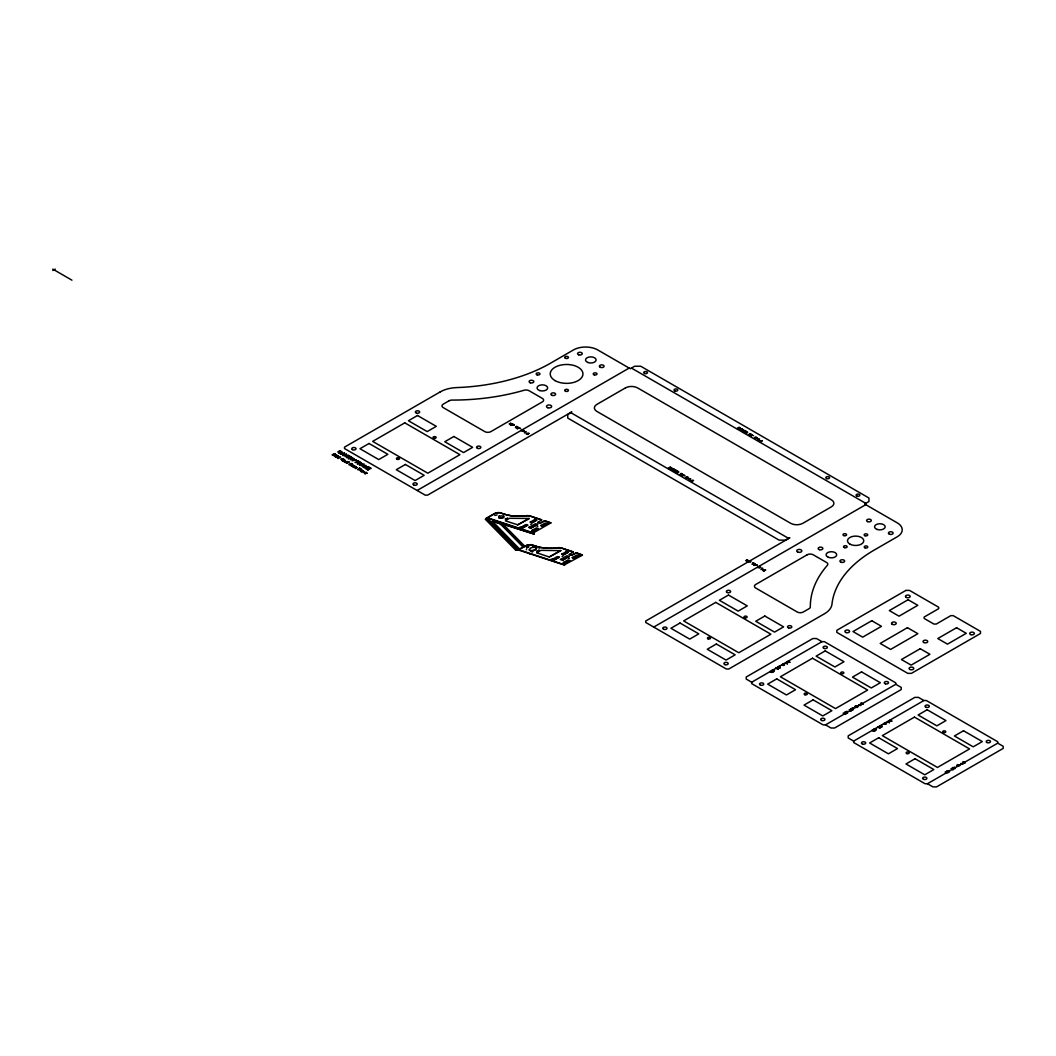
<?xml version="1.0" encoding="UTF-8"?>
<svg xmlns="http://www.w3.org/2000/svg" width="1056" height="1056" viewBox="0 0 1056 1056"><rect width="100%" height="100%" fill="white"/><g stroke="black" fill="none" stroke-linecap="round" stroke-linejoin="round"><path stroke-width="1.5" d="M503.804 516.292L502.762 517.466A4.316 2.495 0 0 1 501.56 517.876L499.884 518.021M536.646 548.539L535.339 547.338L532.462 547.43A6.204 3.59 0 0 0 530.561 548.09L529.082 549.714L530.402 550.678M529.201 518.496L517.928 524.885L505.402 520.859L508.952 518.549A1.452 0.832 0 0 1 510.14 518.298L529.201 518.456L517.427 524.845M560.736 550.506L549.331 556.934L560.881 550.612L541.662 550.348A1.452 0.832 0 0 0 540.487 550.585L536.884 552.829M541.688 519.882L530.125 516.094A5.504 3.181 0 0 0 526.403 515.856L526.244 515.698A5.504 3.181 0 0 1 529.967 515.935L541.688 519.882L537.755 522.522L540.421 523.129L544.843 520.912L550.902 522.892L533.201 532.937M556.156 547.906L557.766 547.734A5.504 3.181 0 0 1 561.488 547.972L573.223 551.918L569.29 554.558L571.943 555.166L576.378 552.948L582.384 555.179L564.168 564.973L517.955 549.833L526.548 545.332A6.547 3.775 0 0 1 528.119 544.804L530.508 544.724M494.842 515.447L497.165 514.879M507.685 518.311L505.375 518.984L507.844 518.483M359.938 465.3L360.188 463.954L362.076 463.65L360.268 462.211C353.206 466.699 361.535 461.05 359.462 465.023L362.736 465.92C361.007 468.178 368.623 461.142 359.977 465.326M499.475 516.028L498.67 516.212M503.95 517.493L503.092 517.757M520.238 527.063L519.46 527.327M531.419 524.106L530.6 524.291M535.181 518.786L534.481 519.024M533.927 531.656L533.174 531.828M537.86 526.218L537.095 526.482M526.601 549.714L526.244 549.727M533.584 545.899L532.805 546.216M549.014 523.261L548.196 523.525M532.765 551.786L532 552.103M539.801 547.866L538.969 548.156M551.76 559.099L550.942 559.284M562.914 556.142L562.135 556.34M566.716 550.836L566.003 551.06M565.488 563.653L564.696 563.891M569.395 558.254L568.577 558.439M580.549 555.298L579.718 555.575M520.04 548.909A6.758 3.907 0 0 1 518.43 547.866L492.466 521.321L499.409 523.34A6.534 3.775 0 0 1 501.521 524.594L523.538 546.968M536.395 548.618L535.022 549.78A6.204 3.59 0 0 1 533.122 550.427M779.777 666.494L779.13 666.125M881.72 725.353L881.483 725.538M487.186 517.889L495.185 513.454A6.547 3.775 0 0 1 496.756 512.926L497.323 512.807M684.077 475.504L684.974 475.504L684.011 475.741M756.175 565.066L757.073 565.066L756.122 565.29M507.646 518.456L505.375 518.984M847.295 712.232L847.097 711.282L845.249 711.982L847.612 713.024L846.767 712.536M503.197 524.291L534.125 534.032L533.188 533.082M498.445 512.688L496.597 512.767A6.547 3.775 0 0 0 495.026 513.295L486.829 518.021L533.201 533.108M564.802 564.907L518.668 549.674M52.8 270.521L55.229 269.122M417.133 490.486L629.165 368.069M653.73 627.079L865.762 504.676M751.687 682.229L821.964 641.665L824.38 641.665L895.792 682.889L895.792 684.288L825.528 724.865L823.099 724.865L751.687 683.628L751.687 682.229L746.236 679.087L746.236 676.988L812.869 638.524L816.512 638.524L821.964 641.665M853.644 741.101L923.908 700.524L926.336 700.524L997.748 741.761L997.748 743.16L927.472 783.724L925.056 783.724L853.644 742.5L853.644 741.101L848.192 737.946L848.192 735.847L914.826 697.382L918.456 697.382L923.908 700.524M517.915 549.82L515.632 550.097L485.338 519.288L486.829 518.021M533.28 532.858L487.133 517.625M492.466 521.374L493.205 521.321M502.92 517.625L503.752 516.12L500.966 515.896A4.316 2.495 0 0 0 499.765 516.305L498.722 517.282L499.369 518.06M492.901 521.479L499.409 523.34M499.105 523.512A6.534 3.775 0 0 1 501.23 524.753L501.521 524.594M521.387 526.997L523.076 527.551L527.551 525.07M530.31 522.06L532 522.614L536.488 520.133M523.235 527.71L527.842 525.162L525.875 524.515L521.268 527.063L523.076 527.551M532.158 522.773L536.765 520.225L534.798 519.592L530.191 522.139L532 522.614M528.884 527.353L530.851 528L537.425 524.37M531.023 528.158L537.715 524.462L535.445 523.723L528.752 527.419L530.851 528M537.768 522.416L540.263 522.958L544.685 520.753L550.902 522.892M531.907 530.442L533.597 530.983L538.072 528.515M540.83 525.505L542.52 526.06L546.995 523.578M533.755 531.155L538.362 528.607L536.395 527.96L531.775 530.508L533.597 530.983M542.678 526.218L547.285 523.67L545.318 523.024L540.698 525.571L542.52 526.06M515.632 550.097L518.324 549.701L487.186 518.047M529.967 544.738L528.29 544.975A6.547 3.775 0 0 0 526.706 545.503L518.245 549.952M552.908 559.046L554.598 559.588L559.086 557.119M561.832 554.11L563.521 554.664L568.009 552.182M554.756 559.759L559.363 557.212L557.396 556.565L552.79 559.112L554.598 559.588M563.68 554.822L568.3 552.275L566.32 551.628L561.713 554.176L563.521 554.664M568.946 556.42L562.544 560.208L569.237 556.512L566.98 555.773L560.287 559.469L562.544 560.208M569.303 554.453L571.784 555.007L576.22 552.79L582.424 554.928M563.429 562.478L565.118 563.033L569.606 560.551M572.352 557.542L574.042 558.096L578.53 555.614M565.277 563.191L569.884 560.644L567.917 559.997L563.31 562.544L565.118 563.033M574.2 558.268L578.807 555.72L576.84 555.073L572.233 557.621L574.042 558.096M856.601 706.768C860.284 707.401 856.548 704.84 854.845 706.451L857.195 707.494L856.271 706.952M773.071 669.953L774.101 670.111L772.543 670.27M875.028 728.812L876.058 728.97L874.5 729.128M782.773 664.343L783.684 664.422L782.113 664.712M884.73 723.202L885.641 723.281L884.07 723.584M852.364 707.837L853.327 708.061L852.43 708.061M753.232 435.574L753.482 435.64M852.76 708.259L852.364 708.286M881.483 725.419L881.087 725.446M954.716 767.118L954.32 767.144M501.719 518.034L499.528 517.968M537.821 551.126L539.194 550.268L537.2 551.245M532.765 550.678L530.653 550.585M526.403 515.856L515.394 516.08M573.223 551.918L561.647 548.143A5.504 3.181 0 0 0 557.924 547.906L552.988 548.117M524.792 516.028L513.955 515.988M497.732 512.569L498.973 512.688M554.717 548.196L549.899 548.196M551.588 548.341L545.477 548.024M529.346 553.582L530.6 553.991M531.102 550.612L533.28 550.585A6.204 3.59 0 0 0 535.181 549.938L536.356 547.787M548.552 548.341L542.718 547.734M526.746 547.694L528.673 546.836L526.68 547.8M537.266 551.126L539.233 550.295M537.689 551.311L536.91 551.021M498.815 512.53L499.475 512.714M530.336 544.566L530.996 544.764M512.556 515.856L514.114 516.146M512.714 516.028L508.622 515.262M544.249 548.064L540.144 547.298M511.355 515.856L507.408 514.998M530.812 550.744L529.861 550.414A1.888 1.082 0 0 1 529.373 550.189L529.373 550.189M541.57 547.708L537.768 546.731M499.686 518.14L498.828 517.704M499.778 512.622L505.296 514.523L500.333 512.899M506.246 514.694L507.566 515.156M531.3 544.672L536.818 546.559L531.868 544.936M539.088 547.193L536.659 546.401M505.138 514.351L506.405 514.853M524.819 546.269L502.735 523.882L534.019 534.112M536.963 552.856L548.962 556.895M517.546 549.899L486.182 518.192M526.39 547.589L528.713 546.85M631.448 368.069L865.762 503.356M570.94 412.724L788.423 538.283M759.317 566.254L760.597 567.072L759.898 567.679C758.234 569.012 759.805 566.61 757.231 567.468M749.76 561.026L750.42 561.832L749.008 561.449M748.757 561.594L750.974 561.581L749.72 560.723L747.912 562.082M895.792 684.288L901.243 687.443L901.243 689.542L834.61 728.006L830.98 728.006L825.528 724.865M997.748 743.16L1003.2 746.302L1003.2 748.4L936.566 786.878L932.923 786.878L927.472 783.724M52.8 269.122L54.622 270.178M55.229 270.521L71.94 280.183M517.942 549.635L518.786 550.136M501.23 524.753L523.248 547.14M779.196 666.362L780.094 666.362L779.13 666.587M342.078 460.548L342.738 461.01L344.692 459.479L342.118 460.482M338.118 451.955L339.412 453.38L341.365 452.905L340.164 452.219L340.138 453.196C336.89 453.037 340.151 450.041 341.603 451.836C343.279 453.314 339.557 449.09 338.118 451.955M778.166 668.699L777.691 669.306C780.595 667.973 773.612 667.22 776.846 668.87L778.166 668.699M851.4 710.411L850.925 711.005C853.829 709.672 846.846 708.919 850.08 710.569L851.4 710.411M880.123 727.571L879.635 728.165C882.552 726.845 875.569 726.079 878.803 727.729L880.123 727.571M953.357 769.27L952.868 769.864C955.786 768.544 948.803 767.778 952.037 769.428L953.357 769.27M352.678 465.194L351.397 466.052L353.602 465.696L352.889 466.91L354.301 466.039L352.084 464.455L350.354 465.445L352.678 465.194M355.634 466.91L354.354 467.755L356.572 467.399L355.846 468.626L357.258 467.755L355.04 466.158L353.311 467.161L355.634 466.95M362.274 470.435C359.423 472.454 362.459 470.474 360.954 470.184C358.037 471.649 361.878 468.085 362.274 470.435M343.279 461.063C344.15 463.162 347.252 459.32 343.279 461.063M345.127 462.132C345.906 464.297 349.853 459.835 345.127 462.132M343.398 458.858C341.194 460.112 338.765 458.819 343.398 458.858M788.106 661.914L788.674 661.254L787.288 661.729L789.914 662.297L788.106 661.914M861.34 703.613L861.907 702.953L860.521 703.441L863.148 703.996L861.34 703.613M890.063 720.773L890.63 720.113L889.231 720.601L891.871 721.156L890.063 720.773M963.296 762.485L963.864 761.812L962.465 762.3L965.105 762.854L963.296 762.485M673.781 469.075L672.606 470.144L670.85 469.55L672.382 468.442L673.781 469.075M742.606 429.343L741.431 430.412L739.675 429.818L741.206 428.71L742.606 429.343M509.375 423.958C510.206 426.439 514.826 422.189 510.523 424.631C508.319 423.958 513.388 421.859 509.375 423.958M745.972 560.551C746.803 563.046 751.423 558.796 747.12 561.224C744.916 560.551 749.984 558.466 745.972 560.551M351.978 463.848C345.378 466.567 351.001 462.317 351.978 463.848M673.424 469.102L672.197 469.973L671.18 469.379L673.424 469.102M742.249 429.37L741.022 430.228L740.005 429.647L742.249 429.37M526.627 433.831L527.855 433.871L526.627 433.831M691.112 480.889L692.34 480.929L691.112 480.889M759.937 441.144L761.165 441.197L759.937 441.144M763.224 570.438L764.452 570.478L763.224 570.438M514.364 424.974L511.038 425.33L513.124 424.129L514.364 424.974M351.252 458.951L350.434 459.809C352.519 455.849 344.177 461.498 351.239 456.997L353.047 458.449L351.252 458.951M522.72 431.099C523.314 431.64 518.668 430.32 522.707 429.66L524.04 430.716L522.72 431.099M687.205 478.144C687.812 478.685 683.166 477.365 687.205 476.705L688.525 477.774L687.205 478.144M756.03 438.412C756.637 438.953 751.991 437.633 756.03 436.973L757.35 438.029L756.03 438.412M517.506 426.769C513.625 428.195 516.16 427.772 516.582 426.334L517.506 426.769M682.004 473.827C678.124 475.24 680.658 474.83 681.08 473.378L682.004 473.827M750.829 434.082C746.948 435.508 749.483 435.085 749.905 433.646L750.829 434.082M754.103 563.376C750.235 564.788 752.77 564.379 753.179 562.94L754.103 563.376M337.643 457.525L339.002 457.406L337.643 457.525M364.505 472.072C363.449 469.92 361.456 473.92 364.505 472.072M856.918 706.121L855.347 706.424L856.918 706.121M958.874 764.98L957.304 765.283L958.874 764.98M785.572 662.983L787.459 663.775L785.572 662.983M858.805 704.682L860.693 705.474L858.805 704.682M887.528 721.842L889.416 722.634L887.528 721.842M960.762 763.541L962.65 764.333L960.762 763.541M337.049 457.38L338.276 458.476L340.666 457.103L337.049 457.38M671.55 467.874L670.111 468.864L668.25 468.178L670.336 466.976L671.55 467.874M740.375 428.142L738.936 429.132L737.075 428.446L739.16 427.231L740.375 428.142M346.328 454.172L345.602 456.311C352.018 452.364 342.395 460.099 345.708 454.502L343.108 455.585L346.328 454.172M353.8 458.489L352.057 460.746L356.4 459.98L353.773 460.007L353.8 458.489M677.741 471.24L677.2 472.824C681.912 469.92 674.837 475.596 677.266 471.491L675.365 472.283L677.741 471.24M746.566 431.508L746.024 433.079C750.737 430.188 743.662 435.864 746.09 431.759L744.19 432.551L746.566 431.508M345.22 460.97L344.335 460.812L345.22 460.97M347.068 462.04L346.183 461.881L347.068 462.04M366.115 473.286L365.152 473.999C362.921 473.471 368.32 471.068 365.627 472.982L367.33 473.26L366.115 473.286M779.816 667.788L777.85 667.326L779.816 667.788M853.05 709.487L851.083 709.025L853.05 709.487M881.76 726.647L879.793 726.185L881.76 726.647M954.994 768.359L953.027 767.884L954.994 768.359M528.95 433.409L527.182 433.409L528.211 433.897L527.459 434.438L526.258 433.884L528.95 433.409M693.449 480.467L691.667 480.454L692.696 480.942L691.944 481.496L690.743 480.929L693.449 480.467M762.274 440.722L760.492 440.722L761.521 441.21L760.769 441.751L759.568 441.197L762.274 440.722M765.56 570.016L763.778 570.002L764.808 570.491L764.056 571.045L762.854 570.478L765.56 570.016M776.371 667.999L777.48 668.316L776.371 667.999M789.611 662.178L788.33 662.112L789.611 662.178M849.605 709.711L850.714 710.015L849.605 709.711M862.844 703.877L861.564 703.811L862.844 703.877M878.315 726.871L879.424 727.175L878.315 726.871M891.554 721.037L890.274 720.984L891.554 721.037M951.548 768.57L952.657 768.874L951.548 768.57M964.788 762.749L963.508 762.683L964.788 762.749M352.532 458.264L350.368 457.948L351.305 457.406L352.532 458.264M361.561 463.478L359.396 463.148L360.334 462.607L361.561 463.478M523.657 430.584L522.073 430.346L523.657 430.584M688.156 477.629L686.558 477.404L688.156 477.629M756.98 437.897L755.383 437.659L756.98 437.897M760.267 567.178L758.67 566.953L760.267 567.178M784.067 664.409C785.73 664.607 783.024 666.389 781.612 664.739L784.067 664.409M886.024 723.268C887.687 723.479 884.968 725.248 883.555 723.611L886.024 723.268M959.257 764.98C960.92 765.178 958.201 766.946 956.789 765.31L959.257 764.98M519.13 427.891C516.067 430.782 516.714 425.819 519.13 427.891M683.628 474.936C680.566 477.827 681.199 472.864 683.628 474.936M752.453 435.204C749.39 438.095 750.024 433.132 752.453 435.204M755.726 564.485C752.677 567.376 753.311 562.412 755.726 564.485M519.526 428.234L520.476 428.459L519.526 428.234M519.684 428.327L519.684 428.327M756.122 564.828L756.862 565.066L756.122 564.828M344.494 453.103L342.817 455.413L342.923 454.476L340.164 453.882L344.494 453.103M343.596 453.618L342.144 453.684L343.596 453.618M363.409 465.049L361.957 465.115L363.409 465.049M516.146 426.677L517.216 426.875L516.146 426.677M680.632 473.722L681.714 473.92L680.632 473.722M749.456 433.99L750.539 434.188L749.456 433.99M752.743 563.284L753.812 563.468L752.743 563.284M365.693 465.841L364.096 467.702L367.633 467.003L365.627 468.587L368.465 466.95L364.703 467.584L365.759 465.379L362.921 467.016L365.693 465.841M777.77 666.956L778.153 667.96L780.146 667.894L777.77 666.956M851.004 708.655L851.387 709.658L853.38 709.592L851.004 708.655M879.714 725.815L880.11 726.818L882.103 726.752L879.714 725.815M952.948 767.514L953.344 768.517L955.337 768.451L952.948 767.514M772.886 671.774L769.916 671.497L771.725 672.448L773.243 671.893L771.566 670.547L772.886 671.774M846.12 713.486L843.15 713.196L844.958 714.146L846.463 713.592L844.787 712.246L846.12 713.486M874.843 730.646L871.873 730.356L873.682 731.306L875.186 730.752L873.51 729.406L874.843 730.646M948.077 772.345L945.107 772.055L946.915 773.005L948.42 772.451L946.744 771.104L948.077 772.345M774.497 670.072L773.533 670.837L774.101 671.484L772.015 670.283L774.497 670.072M876.454 728.93L875.49 729.696L876.058 730.343L873.972 729.142L876.454 728.93M949.674 770.629L948.724 771.395L949.291 772.042L947.206 770.84L949.674 770.629M513.982 425.066L512.411 424.855L513.982 425.066M676.025 470.263L674.692 471.557L677.2 470.936L674.546 471.808L675.602 470.303L672.989 470.91L674.52 469.379L673.411 470.818L676.025 470.263M744.85 430.518L743.516 431.825L746.024 431.191L743.371 432.076L744.427 430.571L741.814 431.178L743.345 429.647L742.236 431.086L744.85 430.518M335.174 453.935L333.986 455.123L336.758 454.846L334.369 456.218L335.795 454.885L332.983 455.426L334.396 454.067L332.072 454.898L335.174 453.935M847.334 711.81L845.777 711.968L847.334 711.81M949.291 770.669L947.72 770.827L949.291 770.669M671.141 468.046C668.356 470.197 669.359 465.894 671.141 468.046M739.966 428.314C737.18 430.452 738.184 426.162 739.966 428.314M517.414 427.812C515.711 429.95 520.938 426.65 517.414 427.812M681.899 474.87C680.196 477.008 685.423 473.708 681.899 474.87M750.724 435.125C749.021 437.263 754.248 433.963 750.724 435.125M754.01 564.419C752.308 566.557 757.535 563.257 754.01 564.419M440.22 391.895L344.507 447.15L344.507 448.549L425.185 495.132L427.601 495.132L571.784 411.893L567.745 414.572L567.745 418.07L779.156 540.131L785.215 540.131L789.862 537.794L645.691 621.034L645.691 622.433L726.356 669.016L728.785 669.016L824.498 613.747A25.7 14.837 0 0 0 831.97 604.19A145.636 84.084 0 0 1 874.342 549.991L897.191 536.804A17.134 9.887 0 0 0 897.191 522.812L864.613 504.016L868.956 501.508L868.956 498.01L640.702 366.221L634.643 366.221L630.3 368.729L597.722 349.919A17.134 9.887 0 0 0 573.5 349.919L550.651 363.119A145.636 84.084 0 0 1 456.786 387.578A25.7 14.837 0 0 0 440.22 391.895M336.574 455.506L334.844 456.496L336.574 455.506M337.234 455.123L337.234 455.123M338.158 455.651L335.768 457.024L338.158 455.651M369.046 443.48L359.964 448.721L378.734 459.571L387.829 454.318L369.046 443.48M404.791 422.849L372.676 441.382L427.812 473.207L459.914 454.674L404.791 422.849M417.503 415.496L408.421 420.75L427.205 431.587L436.286 426.347L417.503 415.496M348.599 455.479L349.206 456.218L346.698 457.657L350.856 456.773L348.599 455.479M449.038 400.805L443.256 404.131A4.29 2.468 0 0 0 443.256 407.629L484.81 431.627A4.29 2.468 0 0 0 490.868 431.627L542.362 401.9A4.29 2.468 0 0 0 542.362 398.402L529.043 390.707A4.29 2.468 0 0 0 523.987 390.284A159.152 91.885 0 0 1 451.955 400.079A4.29 2.468 0 0 0 449.038 400.805M349.061 461.96L346.685 463.333L349.061 461.96M357.865 460.825L355.027 462.462L358.024 462.7L357.02 461.736L357.905 461.234L359.779 461.934L357.865 460.825M359.449 467.94L359.753 468.587L357.773 469.735L361.337 469.036L359.449 467.94M363.026 470.765L361.297 471.768L363.026 470.765M363.673 470.395L363.673 470.395M369.072 467.306L366.234 468.943L368.359 470.158L366.947 468.956L369.811 469.115L368.254 468.217L369.112 467.716L371.131 468.481L369.072 467.306M405.398 464.468L396.304 469.709L415.087 480.559L424.169 475.306L405.398 464.468M453.856 436.484L444.774 441.738L463.544 452.575L472.639 447.335L453.856 436.484M525.202 431.693C522.034 434.834 528.739 431.099 525.202 431.693M625.456 387.895L596.864 404.408A8.567 4.95 0 0 0 596.864 411.404L790.706 523.314A8.567 4.95 0 0 0 802.824 523.314L831.415 506.814A8.567 4.95 0 0 0 831.415 499.818L637.573 387.895A8.567 4.95 0 0 0 625.456 387.895M689.687 478.738C686.532 481.892 693.238 478.144 689.687 478.738M758.512 439.006C755.357 442.16 762.062 438.412 758.512 439.006M761.798 568.286C758.63 571.441 765.349 567.692 761.798 568.286M680.011 623.014L670.93 628.267L689.713 639.104L698.795 633.864L680.011 623.014M715.757 602.382L683.654 620.915L738.778 652.74L770.88 634.207L715.757 602.382M728.482 595.043L719.387 600.283L738.17 611.134L747.252 605.88L728.482 595.043M807.167 554.783L755.674 584.509A4.29 2.468 0 0 0 755.674 588.007L797.24 612.005A4.29 2.468 0 0 0 803.299 612.005L809.068 608.665A4.29 2.468 0 0 0 810.322 606.976A159.152 91.885 0 0 1 827.284 565.396A4.29 2.468 0 0 0 826.544 562.465L813.226 554.783A4.29 2.468 0 0 0 807.167 554.783M716.364 644.002L707.282 649.255L726.053 660.092L735.148 654.839L716.364 644.002M764.821 616.018L755.74 621.271L774.523 632.108L783.605 626.868L764.821 616.018M905.903 590.41L836.84 630.287L836.84 632.386L907.804 673.358L911.447 673.358L980.496 633.481L980.496 631.382L953.238 615.648L950.822 615.648L936.276 624.043L933.86 624.043L924.158 618.446L924.158 617.047L938.705 608.652L938.705 607.253L909.546 590.41L905.903 590.41M871.768 620.717L852.984 631.554L862.673 637.151L881.456 626.314L871.768 620.717M908.107 599.729L889.337 610.579L899.026 616.176L917.809 605.326L908.107 599.729M776.754 678.876L767.672 684.116L786.456 694.967L795.538 689.713L776.754 678.876M812.5 658.231L780.397 676.777L835.52 708.602L867.623 690.07L812.5 658.231M825.224 650.892L816.13 656.146L834.913 666.983L843.995 661.729L825.224 650.892M907.447 627.673L880.189 643.421L890.604 649.427L917.862 633.692L907.447 627.673M813.107 699.851L804.025 705.104L822.796 715.942L831.89 710.701L813.107 699.851M861.564 671.88L852.482 677.12L871.266 687.971L880.348 682.717L861.564 671.88M920.225 648.701L901.441 659.538L911.143 665.135L929.914 654.298L920.225 648.701M956.578 627.713L937.794 638.55L947.483 644.147L966.266 633.31L956.578 627.713M878.711 737.735L869.629 742.975L888.4 753.826L897.494 748.572L878.711 737.735M914.456 717.103L882.341 735.636L937.477 767.461L969.58 748.928L914.456 717.103M927.181 709.751L918.086 715.004L936.87 725.842L945.952 720.601L927.181 709.751M915.064 758.723L905.969 763.963L924.752 774.8L933.834 769.56L915.064 758.723M963.521 730.739L954.439 735.979L973.21 746.83L982.304 741.576L963.521 730.739M555.02 380.596A16.368 9.451 0 0 0 582.397 376.358A16.368 9.451 0 0 0 562.36 364.795A16.368 9.451 0 0 0 555.02 380.596M414.018 485.126A2.138 1.241 0 0 0 417.226 484.057A2.138 1.241 0 0 0 414.018 482.975A2.138 1.241 0 0 0 414.018 485.126M352.387 449.605A2.138 1.241 0 0 0 355.964 449.051A2.138 1.241 0 0 0 353.351 447.533A2.138 1.241 0 0 0 352.387 449.605M477.616 448.404A2.138 1.241 0 0 0 480.836 447.335A2.138 1.241 0 0 0 477.616 446.252A2.138 1.241 0 0 0 477.616 448.404M416.434 413.081A2.138 1.241 0 0 0 419.654 411.998A2.138 1.241 0 0 0 416.434 410.929A2.138 1.241 0 0 0 416.434 413.081M663.802 629.336A2.138 1.241 0 0 0 667.009 628.267A2.138 1.241 0 0 0 663.802 627.198A2.138 1.241 0 0 0 663.802 629.336M724.984 664.66A2.138 1.241 0 0 0 728.204 663.59A2.138 1.241 0 0 0 724.984 662.521A2.138 1.241 0 0 0 724.984 664.66M726.964 592.416A2.138 1.241 0 0 0 730.554 591.862A2.138 1.241 0 0 0 727.927 590.344A2.138 1.241 0 0 0 726.964 592.416M788.594 627.937A2.138 1.241 0 0 0 791.802 626.868A2.138 1.241 0 0 0 788.594 625.799A2.138 1.241 0 0 0 788.594 627.937M849.882 544.117A8.144 4.699 0 0 0 863.491 542.005A8.144 4.699 0 0 0 853.525 536.25A8.144 4.699 0 0 0 849.882 544.117M760.544 685.186A2.138 1.241 0 0 0 763.752 684.116A2.138 1.241 0 0 0 760.544 683.047A2.138 1.241 0 0 0 760.544 685.186M821.726 720.509A2.138 1.241 0 0 0 824.947 719.44A2.138 1.241 0 0 0 821.726 718.37A2.138 1.241 0 0 0 821.726 720.509M824.155 648.463A2.138 1.241 0 0 0 827.363 647.394A2.138 1.241 0 0 0 824.155 646.325A2.138 1.241 0 0 0 824.155 648.463M885.337 683.786A2.138 1.241 0 0 0 888.545 682.717A2.138 1.241 0 0 0 885.337 681.648A2.138 1.241 0 0 0 885.337 683.786M587.809 362.459A5.306 3.062 0 0 0 596.112 360.162A5.306 3.062 0 0 0 588.535 357.166A5.306 3.062 0 0 0 587.809 362.459M539.708 390.562A5.306 3.062 0 0 0 547.668 387.908A5.306 3.062 0 0 0 539.708 385.255A5.306 3.062 0 0 0 539.708 390.562M828.392 557.317A5.306 3.062 0 0 0 836.695 555.02A5.306 3.062 0 0 0 829.118 552.011A5.306 3.062 0 0 0 828.392 557.317M877.206 529.465A5.306 3.062 0 0 0 885.179 526.799A5.306 3.062 0 0 0 877.206 524.146A5.306 3.062 0 0 0 877.206 529.465M578.701 354.803A2.35 1.36 0 0 0 582.278 353.654A2.35 1.36 0 0 0 578.78 352.44A2.35 1.36 0 0 0 578.701 354.803M600.389 367.343A2.35 1.36 0 0 0 604.072 366.326A2.35 1.36 0 0 0 600.706 364.993A2.35 1.36 0 0 0 600.389 367.343M889.429 534.217A2.35 1.36 0 0 0 893.112 533.201A2.35 1.36 0 0 0 889.759 531.868A2.35 1.36 0 0 0 889.429 534.217M867.623 521.624A2.35 1.36 0 0 0 871.306 520.621A2.35 1.36 0 0 0 867.94 519.275A2.35 1.36 0 0 0 867.623 521.624M530.284 382.787A2.35 1.36 0 0 0 533.808 381.612A2.35 1.36 0 0 0 530.284 380.437A2.35 1.36 0 0 0 530.284 382.787M551.932 395.327A2.35 1.36 0 0 0 555.614 394.31A2.35 1.36 0 0 0 552.248 392.977A2.35 1.36 0 0 0 551.932 395.327M841.104 562.254A2.35 1.36 0 0 0 844.655 561.092A2.35 1.36 0 0 0 841.144 559.891A2.35 1.36 0 0 0 841.104 562.254M819.324 549.661A2.35 1.36 0 0 0 822.848 548.486A2.35 1.36 0 0 0 819.324 547.312A2.35 1.36 0 0 0 819.324 549.661M862.501 744.058A2.138 1.241 0 0 0 865.709 742.975A2.138 1.241 0 0 0 862.501 741.906A2.138 1.241 0 0 0 862.501 744.058M923.683 779.381A2.138 1.241 0 0 0 926.891 778.298A2.138 1.241 0 0 0 923.683 777.229A2.138 1.241 0 0 0 923.683 779.381M926.099 707.322A2.138 1.241 0 0 0 929.32 706.253A2.138 1.241 0 0 0 926.099 705.184A2.138 1.241 0 0 0 926.099 707.322M986.845 742.46A2.138 1.241 0 0 0 990.422 741.906A2.138 1.241 0 0 0 987.809 740.388A2.138 1.241 0 0 0 986.845 742.46M397.188 459.347A1.544 0.884 0 0 0 399.538 458.621A1.544 0.884 0 0 0 397.28 457.802A1.544 0.884 0 0 0 397.188 459.347M433.818 438.24A1.544 0.884 0 0 0 436.128 437.461A1.544 0.884 0 0 0 433.818 436.696A1.544 0.884 0 0 0 433.818 438.24M744.784 617.773A1.544 0.884 0 0 0 747.107 617.008A1.544 0.884 0 0 0 744.797 616.229A1.544 0.884 0 0 0 744.784 617.773M708.206 638.893A1.544 0.884 0 0 0 710.516 638.128A1.544 0.884 0 0 0 708.206 637.362A1.544 0.884 0 0 0 708.206 638.893M841.487 673.609A1.544 0.884 0 0 0 843.85 672.883A1.544 0.884 0 0 0 841.579 672.078A1.544 0.884 0 0 0 841.487 673.609M804.949 694.756A1.544 0.884 0 0 0 807.259 693.977A1.544 0.884 0 0 0 804.949 693.211A1.544 0.884 0 0 0 804.949 694.756M943.483 732.494A1.544 0.884 0 0 0 945.793 731.716A1.544 0.884 0 0 0 943.496 730.95A1.544 0.884 0 0 0 943.483 732.494M906.8 753.575A1.544 0.884 0 0 0 909.203 752.915A1.544 0.884 0 0 0 906.998 752.044A1.544 0.884 0 0 0 906.8 753.575M547.8 407.735A2.574 1.478 0 0 0 551.654 406.454A2.574 1.478 0 0 0 547.8 405.161A2.574 1.478 0 0 0 547.8 407.735M797.98 552.182A2.574 1.478 0 0 0 801.834 550.889A2.574 1.478 0 0 0 797.98 549.608A2.574 1.478 0 0 0 797.98 552.182M565.528 358.34A1.888 1.082 0 0 0 568.471 357.535A1.888 1.082 0 0 0 565.778 356.466A1.888 1.082 0 0 0 565.528 358.34M565.607 391.314A1.888 1.082 0 0 0 568.471 390.416A1.888 1.082 0 0 0 565.686 389.44A1.888 1.082 0 0 0 565.607 391.314M537.121 374.854A1.888 1.082 0 0 0 539.946 373.916A1.888 1.082 0 0 0 537.121 372.979A1.888 1.082 0 0 0 537.121 374.854M594.185 374.854A1.888 1.082 0 0 0 597.01 373.916A1.888 1.082 0 0 0 594.185 372.979A1.888 1.082 0 0 0 594.185 374.854M644.675 373.507A1.888 1.082 0 0 0 647.5 372.557A1.888 1.082 0 0 0 644.675 371.62A1.888 1.082 0 0 0 644.675 373.507M674.903 390.971A1.888 1.082 0 0 0 677.794 390.086A1.888 1.082 0 0 0 675.022 389.083A1.888 1.082 0 0 0 674.903 390.971M857.05 496.109A1.888 1.082 0 0 0 859.874 495.172A1.888 1.082 0 0 0 857.05 494.221A1.888 1.082 0 0 0 857.05 496.109M826.624 478.579A1.888 1.082 0 0 0 829.58 477.761A1.888 1.082 0 0 0 826.888 476.705A1.888 1.082 0 0 0 826.624 478.579M843.77 535.577A1.795 1.043 0 0 0 846.595 534.798A1.795 1.043 0 0 0 844.021 533.782A1.795 1.043 0 0 0 843.77 535.577M864.983 547.813A1.795 1.043 0 0 0 867.794 547.048A1.795 1.043 0 0 0 865.22 546.031A1.795 1.043 0 0 0 864.983 547.813M864.917 535.709A1.795 1.043 0 0 0 867.728 534.93A1.795 1.043 0 0 0 865.154 533.914A1.795 1.043 0 0 0 864.917 535.709M844.417 547.628A1.795 1.043 0 0 0 847.136 546.744A1.795 1.043 0 0 0 844.444 545.833A1.795 1.043 0 0 0 844.417 547.628M909.784 669.425A2.35 1.36 0 0 0 913.717 668.804A2.35 1.36 0 0 0 910.84 667.141A2.35 1.36 0 0 0 909.784 669.425M970.847 634.656A2.35 1.36 0 0 0 974.371 633.481A2.35 1.36 0 0 0 970.847 632.306A2.35 1.36 0 0 0 970.847 634.656M923.71 642.484A2.35 1.36 0 0 0 927.656 641.876A2.35 1.36 0 0 0 924.766 640.213A2.35 1.36 0 0 0 923.71 642.484M846.054 632.557A2.35 1.36 0 0 0 849.592 631.382A2.35 1.36 0 0 0 846.054 630.208A2.35 1.36 0 0 0 846.054 632.557M906.14 597.366A2.35 1.36 0 0 0 910.087 596.759A2.35 1.36 0 0 0 907.196 595.096A2.35 1.36 0 0 0 906.14 597.366M892.214 624.307A2.35 1.36 0 0 0 896.148 623.687A2.35 1.36 0 0 0 893.27 622.024A2.35 1.36 0 0 0 892.214 624.307"/></g></svg>
